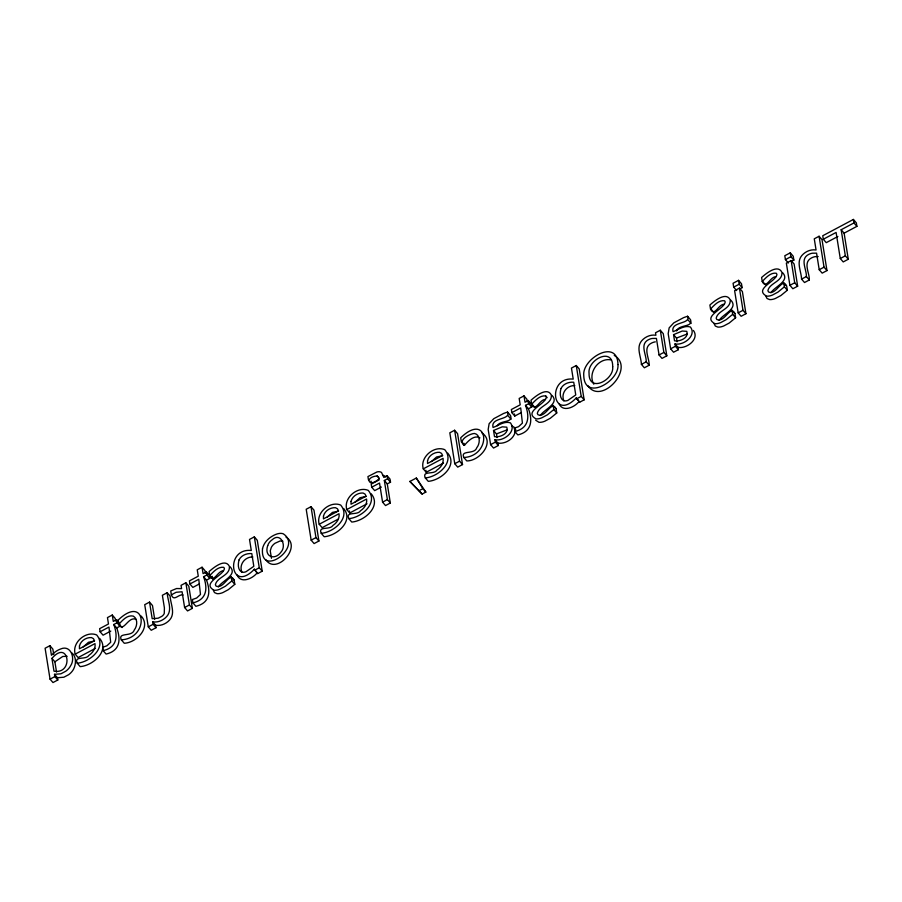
<?xml version="1.0" encoding="UTF-8"?>
<svg xmlns="http://www.w3.org/2000/svg" width="902" height="902" viewBox="0 0 902 902"><rect width="100%" height="100%" fill="white"/><g stroke="black" fill="none" stroke-linecap="round" stroke-linejoin="round"><path stroke-width="1.35" d="M218.374 586.886C221.948 580.753 237.981 575.002 230.089 566.783M540.321 415.518C543.895 409.384 559.917 403.645 552.024 395.426M719.176 320.311C722.75 314.178 738.783 308.439 730.891 300.219M770.906 292.778C774.48 286.644 790.502 280.905 782.609 272.686M83.288 646.892L88.441 642.292L94.428 641.006M327.313 517.004L332.455 512.404L338.442 511.118M354.881 502.324L360.033 497.724L366.02 496.438M431.37 461.61L436.523 457.01L442.51 455.724M676.568 330.955C678.89 324.111 693.514 327.663 690.504 319.669L687.561 316.252L683.637 317.617L673.771 322.882L669.149 327.877L668.19 333.65L670.626 348.815L673.568 352.231L678.349 349.694L677.977 347.326L675.023 343.91C683.513 345.782 696.964 335.634 690.447 327.02C684.381 324.991 678.507 329.715 673.061 331.677C670.321 321.056 691.056 324.596 687.561 316.252M136.225 619.516C128.388 615.367 123.27 633.508 118.827 624.297C122.48 620.351 127.216 614.69 133.27 616.1C138.062 618.806 137.318 626.168 134.285 629.991C132.042 637.331 117.587 631.896 121.319 639.845L124.273 643.261C136.619 642.72 151.491 627.217 141.152 616.032M479.932 437.876C473.843 434.55 468.037 441.315 464.305 445.385C457.179 440.627 469.39 433.738 474.429 433.467C480.653 434.674 480.146 443.728 476.808 447.663C474.576 455.003 460.121 449.579 463.853 457.517L466.796 460.933C479.695 461.057 495.604 442.036 481.905 432.892M213.334 590.269L214.496 592.591L216.987 593.651A12.865 7.791 -40.8 0 0 222.941 592.546L228.375 589.626L234.813 584.338L234.148 580.144C229.57 570.819 223.967 589.671 216.029 586.097L215.386 584.755C216.954 576.897 230.281 575.747 229.401 566.366C225.173 557.91 213.391 567.775 209.084 571.586L209.726 575.577C213.661 584.011 217.607 570.571 223.425 570.819M535.675 420.208L538.922 422.283A12.865 7.791 -40.8 0 0 544.876 421.178L550.31 418.269L556.76 412.969L556.083 408.775C551.505 399.451 545.902 418.302 537.964 414.728L537.321 413.398C538.9 405.539 552.216 404.389 551.336 395.008C547.108 386.541 535.326 396.418 531.019 400.217L531.661 404.209C535.596 412.654 539.543 399.203 545.372 399.462M714.136 323.705L715.297 326.028L717.789 327.076A12.865 7.791 -40.8 0 0 723.731 325.972L729.177 323.063L735.615 317.763L734.95 313.569C730.372 304.245 724.768 323.096 716.831 319.522L716.188 318.192C717.755 310.333 731.082 309.183 730.203 299.802C725.975 291.335 714.181 301.212 709.885 305.011L710.517 309.003C714.463 317.448 718.409 303.997 724.227 304.256M765.866 296.172L767.027 298.494L769.519 299.554A12.865 7.791 -40.8 0 0 775.461 298.438L780.895 295.529L787.345 290.23L786.668 286.035C782.09 276.722 776.487 295.563 768.549 291.989L767.906 290.658C769.485 282.8 782.801 281.649 781.933 272.269C777.693 263.801 765.911 273.678 761.604 277.478L762.246 281.469C766.181 289.914 770.128 276.463 775.957 276.722M209.726 575.577C213.413 571.857 218.002 566.456 223.786 567.335L224.406 568.486C223.73 575.702 201.022 583.053 214.045 590.235A12.865 7.791 -40.8 0 0 219.987 589.13L225.432 586.21L231.87 580.922L231.205 576.728M531.661 404.209C535.348 400.499 539.937 395.087 545.721 395.967L547.198 397.681M710.517 309.003C714.215 305.293 718.793 299.881 724.588 300.761L725.208 301.911C724.52 309.138 701.824 316.489 714.846 323.66A12.865 7.791 -40.8 0 0 720.788 322.555L726.223 319.635L732.672 314.347L731.996 310.153M762.246 281.469C765.933 277.76 770.522 272.348 776.306 273.227L776.938 274.388C776.25 281.604 753.553 288.956 766.565 296.127A12.865 7.791 -40.8 0 0 772.518 295.022L777.952 292.113L784.402 286.813L783.725 282.619M254.308 569.297C230.235 594.249 224.519 547.751 251.286 550.479L249.516 539.43L254.33 536.87L257.273 540.287L262.223 571.192L257.724 573.582L254.308 569.297L257.724 573.582M257.25 572.714C252.853 578.52 240.89 584.18 237.046 574.969M576.243 397.94C552.182 422.88 546.454 376.382 573.221 379.111L571.451 368.072L576.265 365.513L579.208 368.929L584.158 399.823L579.659 402.224L576.243 397.94L578.453 400.499M553.14 405.359L553.805 409.553L547.367 414.841L541.922 417.761A12.865 7.791 -40.8 0 1 535.98 418.866C522.968 411.695 545.665 404.344 546.353 397.128L545.721 395.967M51.944 658.392C68.856 638.616 74.111 674.628 53.996 671.178L51.944 658.392L54.887 661.809L56.533 672.035M54.887 661.809L62.768 656.464L67.143 656.329M497.295 425.812C500.001 419.915 513.621 423.218 510.487 415.484L507.544 412.067L503.632 413.443L493.755 418.697L489.132 423.692L488.174 429.465L490.609 444.641L493.552 448.057L498.332 445.509L497.96 443.141L495.006 439.725C503.496 441.597 516.959 431.46 510.431 422.846C504.365 420.806 498.49 425.541 493.056 427.492C490.305 416.871 511.039 420.422 507.544 412.067M49.914 645.685L45.1 648.245L50.05 679.138L52.992 682.555L57.807 679.995L57.446 677.74L54.492 674.313L60.908 673.805L65.711 671.268A10.813 6.551 -40.8 0 0 70.706 665.608C75.565 658.449 70.852 644.558 60.705 648.955A15.311 9.268 -40.8 0 0 51.448 655.292L49.914 645.685L52.857 649.102L53.737 654.593M311.01 506.698L306.206 509.258L311.156 540.163L314.099 543.579L318.913 541.02L313.964 510.115L311.01 506.698L315.959 537.603L318.913 541.02M454.631 430.254L449.816 432.813L454.766 463.718L457.709 467.135L462.523 464.575L457.573 433.67L454.631 430.254L459.58 461.159L462.523 464.575M809.331 279.97L806.377 276.553C806.805 270.16 800.457 260.34 807.11 255.39A9.674 5.863 -40.8 0 1 812.533 253.203L816.569 253.158L819.219 269.721L822.173 273.137L826.976 270.577L822.026 239.684L819.084 236.256L814.269 238.816L816.062 250.001C810.729 249.099 805.272 251.545 801.799 255.57C796.094 262.313 801.326 271.592 801.574 279.113L804.516 282.529L809.331 279.97C809.748 273.577 803.4 263.756 810.064 258.806A9.674 5.863 -40.8 0 1 815.487 256.619L818.17 256.596M739.933 288.809L742.12 287.648L741.5 283.769L738.558 280.353L733.078 283.262L733.698 287.14L736.641 290.557M791.652 261.276L793.85 260.114L793.23 256.236L790.276 252.819L784.808 255.74L785.428 259.607L788.371 263.023M823.312 239.244L836.098 232.445L840.269 258.513L843.223 261.93L848.286 259.235L844.114 233.167L856.9 226.357L856.336 222.862L853.393 219.445L822.748 235.749L823.312 239.244L826.255 242.661L837.879 236.482M115.625 621.004L115.219 618.445L112.265 615.029L107.462 617.588L108.477 623.97L99.626 628.683L100.122 631.772L103.076 635.188L110.811 631.073M205.408 573.21L205.002 570.662L202.059 567.234L197.245 569.793L198.271 576.175L189.42 580.888L189.916 583.977L192.859 587.405L199.5 583.865M527.354 401.841L526.937 399.293L523.994 395.877L519.18 398.436L520.206 404.806L511.355 409.519L511.851 412.62L514.794 416.036L521.435 412.507M378.242 479.514C368.501 488.016 364.329 476.91 377.149 475.963L378.355 476.944L379.178 479.875L371.218 484.115L371.714 487.215L374.668 490.632L381.354 487.069M848.286 259.235L845.343 255.818L841.16 229.739L853.957 222.941L853.393 219.445M733.698 287.14L739.178 284.22L738.558 280.353M785.428 259.607L790.896 256.698L790.276 252.819M118.748 622.245L116.538 619.674L113.291 621.41L112.265 615.029M149.54 602.108L144.726 604.678L148.278 626.856L151.232 630.272L156.035 627.713L155.64 625.244L152.697 621.828C157.94 622.752 163.251 620.362 166.746 616.506C172.756 609.808 167.49 600.315 167.186 592.715L162.383 595.275L164.401 607.903L164.277 613.36A4.363 2.638 -40.8 0 1 161.695 616.416L158.188 618.186L152.19 618.671L149.54 602.108L152.483 605.535L154.693 619.336M171.357 594.846L176.138 592.287L182.08 591.768L184.606 607.52L187.548 610.936L192.363 608.376L188.811 586.199L185.857 582.782L181.054 585.342L181.584 588.634L176.578 588.521L170.737 590.957L171.357 594.846C173.894 602.051 178.404 593.866 183.083 594.993M189.916 583.977L198.767 579.276L200.481 594.474L196.659 598.026L192.397 599.514L192.938 602.863L195.881 606.291C209.478 603.134 211.045 592.366 206.524 580.133L209.771 578.396L209.275 575.307L206.321 571.879L203.074 573.616L202.059 567.234M371.714 487.215L379.517 483.055L382.572 502.143L385.526 505.56L390.329 503L387.274 483.912L390.521 482.187L390.025 479.086L387.082 475.67L383.835 477.395L381.535 472.479A9.167 5.547 -40.8 0 0 376.991 471.938L367.937 476.572L368.478 479.988M511.851 412.62L520.702 407.907L522.416 423.117L518.594 426.657L514.343 428.146L514.873 431.506L517.827 434.922C531.413 431.765 532.981 421.008 528.459 408.764L531.706 407.039L531.21 403.938L528.268 400.522L525.02 402.247L523.994 395.877M649.158 365.231L646.215 361.815C646.633 355.411 640.296 345.59 646.948 340.652A9.674 5.863 -40.8 0 1 652.371 338.453L656.408 338.408L659.058 354.971L662 358.387L666.815 355.828L663.263 333.65L660.309 330.233L655.506 332.793L655.901 335.251C650.556 334.349 645.11 336.807 641.638 340.821C635.921 347.563 641.153 356.842 641.412 364.374L644.355 367.79L649.158 365.231C649.587 358.827 643.239 349.018 649.891 344.068A9.674 5.863 -40.8 0 1 655.314 341.869M739.437 288.121L734.623 290.681L738.174 312.859L741.128 316.275L745.931 313.716L742.38 291.538L739.437 288.121L742.989 310.299L745.931 313.716M791.155 260.588L786.352 263.147L789.904 285.325L792.847 288.741L797.661 286.182L794.11 264.004L791.155 260.588L794.718 282.766L797.661 286.182M100.122 631.772L108.973 627.07L110.687 642.269L106.876 645.809L102.614 647.309L103.155 650.658L106.098 654.074C119.684 650.928 121.251 640.161 116.73 627.927L113.787 624.5L117.034 622.775L116.538 619.674M192.938 602.863C206.524 599.717 208.091 588.95 203.57 576.716L206.829 574.98L206.321 571.879M390.329 503L387.386 499.584L384.331 480.495L387.578 478.77L387.082 475.67M514.873 431.506C528.471 428.349 530.038 417.592 525.516 405.348L528.764 403.622L528.268 400.522M116.73 627.927L119.977 626.191L119.65 624.128M95.465 648.335L78.147 657.558L75.193 654.142L94.992 643.6C95.849 648.38 92.759 652.834 88.903 655.348C85.949 660.354 73.682 655.517 77.234 663.207L80.177 666.623C92.793 665.665 110.123 650.883 99.626 638.368M338.25 519.112L322.161 527.67L319.218 524.254L339.017 513.712C339.862 518.492 336.773 522.946 332.917 525.46C329.963 530.466 317.696 525.629 321.247 533.319L324.19 536.735C336.807 535.777 354.148 520.995 343.639 508.48M367.058 503.767L349.739 512.99L346.785 509.574L366.584 499.031C367.441 503.812 364.352 508.266 360.496 510.78C357.542 515.786 345.274 510.949 348.826 518.639L351.769 522.055C364.385 521.097 381.726 506.315 371.218 493.8M443.547 463.053L426.229 472.276L423.275 468.86L443.074 458.317C443.931 463.098 440.83 467.552 436.985 470.066C434.031 475.072 421.764 470.235 425.316 477.925L428.258 481.341C440.875 480.383 458.205 465.601 447.708 453.086M409.914 481.454L416.307 478.049L425.845 492.075L422.102 494.059L409.914 481.454L422.102 494.059M234.148 580.144L230.946 576.863M556.083 408.775L552.881 405.494M734.95 313.569L731.747 310.288M50.05 679.138L54.864 676.579L54.492 674.313M148.278 626.856L153.092 624.297L152.697 621.828M184.606 607.52L189.42 604.96L185.857 582.782M254.77 570.165L259.28 567.775L254.33 536.87M311.156 540.163L315.959 537.603M382.572 502.143L387.386 499.584M454.766 463.718L459.58 461.159M490.609 444.641L495.39 442.093L495.006 439.725M576.716 398.808L581.215 396.406L576.265 365.513M641.412 364.374L646.215 361.815M659.058 354.971L663.872 352.411L660.309 330.233M670.626 348.815L675.406 346.278L675.023 343.91M738.174 312.859L742.989 310.299M789.904 285.325L794.718 282.766M801.574 279.113L806.377 276.553M819.219 269.721L824.033 267.161L819.084 236.256M840.269 258.513L845.343 255.818M419.159 490.643L422.891 488.658L425.845 492.075M673.546 334.653L682.262 331.011L686.772 331.35C689.229 337.844 679.826 341.824 674.527 340.809L673.546 334.653L676.489 338.07L677.086 341.768M676.489 338.07L687.053 334.067M493.529 430.479L502.245 426.826L506.766 427.165C509.224 433.659 499.809 437.639 494.51 436.636L493.529 430.479L496.472 433.896L497.07 437.583M496.472 433.896L507.037 429.893M103.155 650.658C116.741 647.501 118.309 636.744 113.787 624.5M425.316 477.925C437.921 476.966 455.262 462.185 444.765 449.67C434.054 445.171 419.734 457.303 423.275 468.86M348.826 518.639C361.431 517.68 378.772 502.899 368.275 490.384C357.564 485.885 343.256 498.017 346.785 509.574M321.247 533.319C333.864 532.36 351.194 517.579 340.697 505.064C329.997 500.565 315.677 512.697 319.218 524.254M77.234 663.207C89.839 662.248 107.18 647.467 96.683 634.952C85.972 630.453 71.664 642.585 75.193 654.142M463.853 457.517C492.785 455.837 488.692 410.793 460.697 437.786L461.362 441.969M121.319 639.845C150.262 638.165 146.158 593.121 118.162 620.102L118.827 624.297M574.788 385.582C566.952 385.289 560.661 393.204 563.829 400.747M252.842 556.951C245.017 556.658 238.726 564.573 241.883 572.116M677.977 347.326C686.456 349.198 699.918 339.051 693.401 330.448M497.96 443.141C505.864 444.224 515.606 438.113 515.267 429.521M155.64 625.244C160.883 626.168 166.194 623.778 169.689 619.922C175.698 613.225 170.433 603.731 170.14 596.132L167.186 592.715M57.446 677.74L63.862 677.222L68.665 674.685A10.813 6.551 -40.8 0 0 73.648 669.025C76.084 664.075 76.546 656.803 71.957 652.958M610.823 359.875C598.466 357.474 587.315 373.191 593.843 384.218M282.89 541.211L280.172 540.952L275.02 543.263A7.622 4.623 -40.8 0 0 271.344 547.356L270.25 550.818L271.457 558.282M511.535 425.665L514.614 427.548M286.013 537.13C302.283 546.713 276.418 575.205 266.022 560.007M614.251 355.411C635.865 367.892 601.093 406.047 587.8 385.56M385.481 476.887L384.477 475.895A9.167 5.547 -40.8 0 0 383.203 475.309M853.957 222.941L856.9 226.357M841.16 229.739L844.114 233.167M824.033 267.161L826.976 270.577M790.896 256.698L793.85 260.114M783.466 282.754L785.676 285.325M784.402 286.813L787.345 290.23M762.506 281.334L765.448 284.75M739.178 284.22L742.12 287.648M732.672 314.347L735.615 317.763M710.776 308.867L713.73 312.284M688.17 320.041L691.112 323.457M675.406 346.278L678.349 349.694M663.872 352.411L666.815 355.828M581.215 396.406L584.158 399.823M553.805 409.553L556.76 412.969M531.921 404.073L534.863 407.49M528.764 403.622L531.706 407.039M525.516 405.348L528.459 408.764M508.153 415.856L511.096 419.272M514.343 428.146L515.809 429.859M495.39 442.093L498.332 445.509M461.644 441.822L464.586 445.238M387.578 478.77L390.521 482.187M384.331 480.495L387.274 483.912M377.149 475.963L379.359 478.534M259.28 567.775L262.223 571.192M231.87 580.922L234.813 584.338M209.974 575.442L212.928 578.858M206.829 574.98L209.771 578.396M203.57 576.716L206.524 580.133M189.42 604.96L192.363 608.376M153.092 624.297L156.035 627.713M119.109 624.15L122.063 627.567M117.034 622.775L119.977 626.191M54.864 676.579L57.807 679.995M416.307 478.049L422.891 488.658M579.659 402.224L579.185 401.356C574.788 407.152 562.825 412.823 558.981 403.6M514.467 413.973L514.794 416.036M463.978 443.299L464.305 445.385M425.902 470.258L426.229 472.276M371.06 481.127L371.432 483.404M349.412 510.96L349.739 512.99M212.241 576.333L212.669 578.994M79.466 645.945L79.421 648.786L94.541 640.747L93.425 638.65L91.474 637.59C86.321 637.184 80.684 640.781 79.466 645.945M323.48 516.057L323.435 518.898L338.554 510.859L337.438 508.762L335.499 507.702C330.335 507.296 324.709 510.893 323.48 516.057M351.058 501.377L351.013 504.218L366.133 496.179L365.017 494.082L363.066 493.022C357.914 492.627 352.276 496.224 351.058 501.377M427.548 460.663L427.503 463.515L442.623 455.465L441.506 453.368L439.556 452.308C434.403 451.913 428.766 455.51 427.548 460.663M612.683 366.595C614.454 379.832 588.611 393.531 589.051 373.202C587.27 359.943 613.078 346.255 612.683 366.595M262.516 548.653C259.855 578.656 303.748 546.544 283.07 533.713A13.429 8.129 -40.8 0 0 276.068 534.3C269.777 536.78 264.015 541.82 262.516 548.653M617.96 364.555C619.651 381.32 584.101 401.897 583.752 375.232C582.14 358.511 617.577 337.912 617.96 364.555M267.702 545.597C263.824 557.053 275.11 560.638 281.007 552.069C286.994 545.597 280.477 531.808 272.077 539.847A7.622 4.623 -40.8 0 0 268.401 543.94L267.702 545.597M239.075 559.871C237.948 563.75 237.598 569.647 241.601 572.003A7.938 4.803 -40.8 0 0 245.942 571.755L253.823 566.321L251.793 553.614C246.9 553.14 241.285 555.226 239.075 559.871M561.01 388.503C559.883 392.393 559.533 398.278 563.547 400.646A7.938 4.803 -40.8 0 0 567.888 400.398L575.758 394.952L573.728 382.245C568.835 381.772 563.22 383.869 561.01 388.503"/></g></svg>
